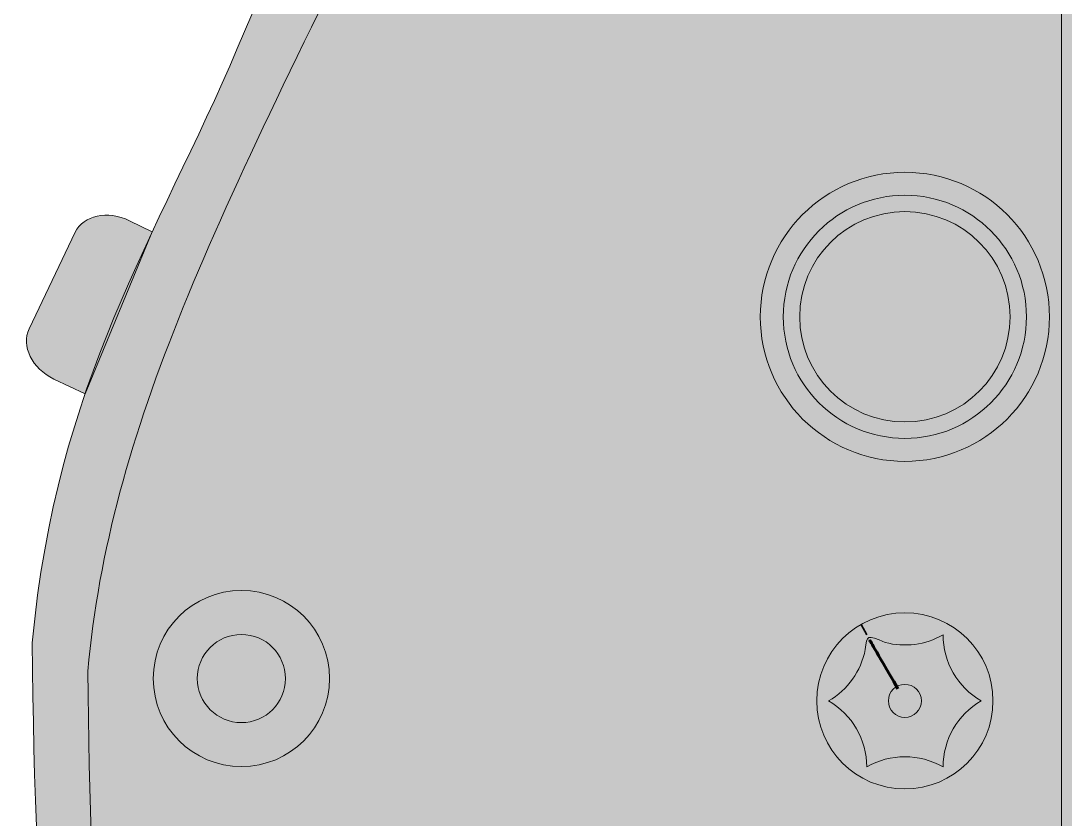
# Model space of a CAD drawing. Header units: millimetres. Extents: x -1358 to 1584, y -714 to 655.
# Drawn here: x 399.9 to 494.7, y -621.3 to -548.8 of the extents above; entities that cross this region are included whole.
import ezdxf

# ---------------------------------------------------------------- set-up
doc = ezdxf.new("R2010")
doc.units = ezdxf.units.MM
doc.header["$MEASUREMENT"] = 0
doc.layers.add('finished guitar', color=7, linetype='Continuous')

# ---------------------------------------------------------------- blocks, each defined once
blk = doc.blocks.new('block 205')
at = {"layer": 'finished guitar', "true_color": 0x031ca6}
h = blk.add_hatch(color=164, dxfattribs=at)
edge = h.paths.add_edge_path()
edge.add_spline(control_points=[(498.832, -425.747), (498.832, -425.747), (493.31, -425.87), (488.147, -425.87), (488.147, -425.87), (488.147, -425.87), (488.146, -425.87), (442.857, -422.576), (435.503, -363.658), (435.62, -346.825), (435.538, -343.443), (436.095, -342.157), (434.73, -341.003), (434.73, -341.003), (434.73, -341.003), (434.729, -341.003), (432.298, -341.003), (426.679, -345.039), (423.156, -355.737), (423.156, -355.737), (423.156, -355.737), (423.156, -355.737), (410.462, -403.529), (446.392, -448.02), (448.807, -474.278), (448.807, -489.667), (433.603, -518.02), (419.508, -551.291), (412.28, -568.352), (403.068, -581.485), (400.899, -605.268), (400.899, -605.268), (400.899, -605.268), (400.899, -605.268), (401.402, -656.916), (404.417, -700.793), (498.832, -712.054), (498.833, -712.054), (498.832, -425.747), (498.832, -425.747)], knot_values=[0, 0, 0, 0, 1, 1, 1, 2, 2, 2, 3, 3, 3, 4, 4, 4, 5, 5, 5, 6, 6, 6, 7, 7, 7, 8, 8, 8, 9, 9, 9, 10, 10, 10, 11, 11, 11, 12, 12, 12, 13, 13, 13, 13], degree=3, periodic=1)
at = {"layer": 'finished guitar', "lineweight": 0}
blk.add_open_spline([(498.832, -425.747), (498.832, -425.747), (493.31, -425.87), (488.147, -425.87), (488.147, -425.87), (488.147, -425.87), (488.146, -425.87), (442.857, -422.576), (435.503, -363.658), (435.62, -346.825), (435.538, -343.443), (436.095, -342.157), (434.73, -341.003), (434.73, -341.003), (434.73, -341.003), (434.729, -341.003), (432.298, -341.003), (426.679, -345.039), (423.156, -355.737), (423.156, -355.737), (423.156, -355.737), (423.156, -355.737), (410.462, -403.529), (446.392, -448.02), (448.807, -474.278), (448.807, -489.667), (433.603, -518.02), (419.508, -551.291), (412.28, -568.352), (403.068, -581.485), (400.899, -605.268), (400.899, -605.268), (400.899, -605.268), (400.899, -605.268), (401.402, -656.916), (404.417, -700.793), (498.832, -712.054), (498.833, -712.054), (498.832, -425.747), (498.832, -425.747)], degree=3, knots=[0, 0, 0, 0, 1, 1, 1, 2, 2, 2, 3, 3, 3, 4, 4, 4, 5, 5, 5, 6, 6, 6, 7, 7, 7, 8, 8, 8, 9, 9, 9, 10, 10, 10, 11, 11, 11, 12, 12, 12, 13, 13, 13, 13], dxfattribs=at)
blk = doc.blocks.new('block 204')
at = {"layer": 'finished guitar'}
blk.add_blockref('block 205', (0, 0), dxfattribs=at)
blk = doc.blocks.new('block 206')
at = {"layer": 'finished guitar', "true_color": 0x191919}
h = blk.add_hatch(color=179, dxfattribs=at)
h.dxf.hatch_style = 2
edge = h.paths.add_edge_path()
edge.add_spline(control_points=[(402.862, -581.306), (402.862, -581.306), (405.69, -582.655), (405.69, -582.655), (405.69, -582.655), (411.788, -567.924), (411.788, -567.924), (411.788, -567.924), (409.733, -566.924), (409.733, -566.924), (407.746, -565.958), (405.535, -566.431), (404.795, -567.981), (404.795, -567.981), (400.606, -576.75), (400.606, -576.75), (399.865, -578.3), (400.875, -580.34), (402.862, -581.306)], knot_values=[0, 0, 0, 0, 1, 1, 1, 2, 2, 2, 3, 3, 3, 4, 4, 4, 5, 5, 5, 6, 6, 6, 6], degree=3, periodic=1)
h = blk.add_hatch(color=179, dxfattribs=at)
edge = h.paths.add_edge_path()
edge.add_spline(control_points=[(427.884, -608.499), (427.884, -612.918), (424.302, -616.499), (419.884, -616.499), (415.466, -616.499), (411.884, -612.918), (411.884, -608.499), (411.884, -604.081), (415.466, -600.499), (419.884, -600.499), (424.302, -600.499), (427.884, -604.081), (427.884, -608.499)], knot_values=[0, 0, 0, 0, 1, 1, 1, 2, 2, 2, 3, 3, 3, 4, 4, 4, 4], degree=3, periodic=1)
at = {"layer": 'finished guitar', "true_color": 0x000000}
h = blk.add_hatch(color=178, dxfattribs=at)
edge = h.paths.add_edge_path()
edge.add_spline(control_points=[(423.884, -608.499), (423.884, -610.709), (422.093, -612.499), (419.884, -612.499), (417.675, -612.499), (415.884, -610.709), (415.884, -608.499), (415.884, -606.29), (417.675, -604.499), (419.884, -604.499), (422.093, -604.499), (423.884, -606.29), (423.884, -608.499)], knot_values=[0, 0, 0, 0, 1, 1, 1, 2, 2, 2, 3, 3, 3, 4, 4, 4, 4], degree=3, periodic=1)
at = {"layer": 'finished guitar', "lineweight": 0}
for points, knots in [([(402.862, -581.306), (402.862, -581.306), (405.69, -582.655), (405.69, -582.655), (405.69, -582.655), (411.788, -567.924), (411.788, -567.924), (411.788, -567.924), (409.733, -566.924), (409.733, -566.924), (407.746, -565.958), (405.535, -566.431), (404.795, -567.981), (404.795, -567.981), (400.606, -576.75), (400.606, -576.75), (399.865, -578.3), (400.875, -580.34), (402.862, -581.306)], [0, 0, 0, 0, 1, 1, 1, 2, 2, 2, 3, 3, 3, 4, 4, 4, 5, 5, 5, 6, 6, 6, 6]), ([(427.884, -608.499), (427.884, -612.918), (424.302, -616.499), (419.884, -616.499), (415.466, -616.499), (411.884, -612.918), (411.884, -608.499), (411.884, -604.081), (415.466, -600.499), (419.884, -600.499), (424.302, -600.499), (427.884, -604.081), (427.884, -608.499)], [0, 0, 0, 0, 1, 1, 1, 2, 2, 2, 3, 3, 3, 4, 4, 4, 4]), ([(423.884, -608.499), (423.884, -610.709), (422.093, -612.499), (419.884, -612.499), (417.675, -612.499), (415.884, -610.709), (415.884, -608.499), (415.884, -606.29), (417.675, -604.499), (419.884, -604.499), (422.093, -604.499), (423.884, -606.29), (423.884, -608.499)], [0, 0, 0, 0, 1, 1, 1, 2, 2, 2, 3, 3, 3, 4, 4, 4, 4])]:
    blk.add_open_spline(points, degree=3, knots=knots, dxfattribs=at)
blk = doc.blocks.new('block 203')
at = {"layer": 'finished guitar', "true_color": 0x191919}
h = blk.add_hatch(color=179, dxfattribs=at)
edge = h.paths.add_edge_path()
edge.add_spline(control_points=[(494.345, -696.302), (494.345, -702.014), (489.209, -706.345), (483.576, -705.403), (408.891, -692.906), (406.385, -653.664), (405.95, -607.826), (405.95, -607.826), (405.95, -607.826), (405.95, -607.826), (407.902, -585.811), (417.684, -566.533), (434.139, -533.406), (434.232, -533.218), (434.319, -533.029), (434.399, -532.835), (438.431, -523.097), (447.59, -498.183), (451.727, -484.679), (452.917, -480.795), (456.495, -478.138), (460.558, -478.138), (460.558, -478.138), (485.113, -478.138), (485.113, -478.138), (490.211, -478.138), (494.345, -482.27), (494.345, -487.369), (494.345, -524.067), (494.346, -657.497), (494.345, -696.302)], knot_values=[0, 0, 0, 0, 1, 1, 1, 2, 2, 2, 3, 3, 3, 4, 4, 4, 5, 5, 5, 6, 6, 6, 7, 7, 7, 8, 8, 8, 9, 9, 9, 10, 10, 10, 10], degree=3, periodic=1)
at = {"layer": 'finished guitar', "lineweight": 0}
blk.add_open_spline([(494.345, -696.302), (494.345, -702.014), (489.209, -706.345), (483.576, -705.403), (408.891, -692.906), (406.385, -653.664), (405.95, -607.826), (405.95, -607.826), (405.95, -607.826), (405.95, -607.826), (407.902, -585.811), (417.684, -566.533), (434.139, -533.406), (434.232, -533.218), (434.319, -533.029), (434.399, -532.835), (438.431, -523.097), (447.59, -498.183), (451.727, -484.679), (452.917, -480.795), (456.495, -478.138), (460.558, -478.138), (460.558, -478.138), (485.113, -478.138), (485.113, -478.138), (490.211, -478.138), (494.345, -482.27), (494.345, -487.369), (494.345, -524.067), (494.346, -657.497), (494.345, -696.302)], degree=3, knots=[0, 0, 0, 0, 1, 1, 1, 2, 2, 2, 3, 3, 3, 4, 4, 4, 5, 5, 5, 6, 6, 6, 7, 7, 7, 8, 8, 8, 9, 9, 9, 10, 10, 10, 10], dxfattribs=at)
at = {"layer": 'finished guitar'}
for name in ['block 204', 'block 206']:
    blk.add_blockref(name, (0, 0), dxfattribs=at)
blk = doc.blocks.new('block 230')
at = {"layer": 'finished guitar', "true_color": 0x191919}
h = blk.add_hatch(color=179, dxfattribs=at)
edge = h.paths.add_edge_path()
edge.add_spline(control_points=[(480.125, -602.527), (484.544, -602.527), (488.125, -606.109), (488.125, -610.527), (488.125, -614.946), (484.544, -618.527), (480.125, -618.527), (475.707, -618.527), (472.125, -614.946), (472.125, -610.527), (472.125, -606.109), (475.707, -602.527), (480.125, -602.527)], knot_values=[0, 0, 0, 0, 1, 1, 1, 2, 2, 2, 3, 3, 3, 4, 4, 4, 4], degree=3, periodic=1)
h = blk.add_hatch(color=179, dxfattribs=at)
h.dxf.hatch_style = 2
edge = h.paths.add_edge_path()
edge.add_spline(control_points=[(473.197, -610.527), (473.197, -610.527), (473.197, -610.527), (473.197, -610.527), (474.945, -609.518), (476.145, -607.812), (476.529, -605.875), (476.661, -604.527), (476.661, -604.527), (478.347, -605.223), (480.094, -605.688), (481.982, -605.455), (483.59, -604.527), (483.59, -604.527), (483.59, -604.527), (483.59, -604.527), (483.59, -607.002), (484.91, -609.29), (487.054, -610.527), (487.054, -610.527), (487.054, -610.527), (487.054, -610.527), (484.91, -611.765), (483.59, -614.052), (483.59, -616.527), (483.59, -616.527), (483.59, -616.527), (483.59, -616.527), (481.446, -615.29), (478.805, -615.29), (476.661, -616.527), (476.661, -616.527), (476.661, -616.527), (476.661, -616.527), (476.661, -614.052), (475.341, -611.765), (473.197, -610.527)], knot_values=[0, 0, 0, 0, 1, 1, 1, 2, 2, 2, 3, 3, 3, 4, 4, 4, 5, 5, 5, 6, 6, 6, 7, 7, 7, 8, 8, 8, 9, 9, 9, 10, 10, 10, 11, 11, 11, 12, 12, 12, 12], degree=3, periodic=1)
at = {"layer": 'finished guitar', "color": 178, "lineweight": 35, "true_color": 0x000000}
blk.add_lwpolyline([(476.673, -604.527), (476.154, -603.581)], dxfattribs=at)
at = {"layer": 'finished guitar', "color": 7, "lineweight": 18, "true_color": 0xffffff}
for points, knots in [([(480.125, -602.527), (484.544, -602.527), (488.125, -606.109), (488.125, -610.527), (488.125, -614.946), (484.544, -618.527), (480.125, -618.527), (475.707, -618.527), (472.125, -614.946), (472.125, -610.527), (472.125, -606.109), (475.707, -602.527), (480.125, -602.527)], [0, 0, 0, 0, 1, 1, 1, 2, 2, 2, 3, 3, 3, 4, 4, 4, 4]), ([(473.197, -610.527), (473.197, -610.527), (473.197, -610.527), (473.197, -610.527), (474.945, -609.518), (476.145, -607.812), (476.529, -605.875), (476.661, -604.527), (476.661, -604.527), (478.347, -605.223), (480.094, -605.688), (481.982, -605.455), (483.59, -604.527), (483.59, -604.527), (483.59, -604.527), (483.59, -604.527), (483.59, -607.002), (484.91, -609.29), (487.054, -610.527), (487.054, -610.527), (487.054, -610.527), (487.054, -610.527), (484.91, -611.765), (483.59, -614.052), (483.59, -616.527), (483.59, -616.527), (483.59, -616.527), (483.59, -616.527), (481.446, -615.29), (478.805, -615.29), (476.661, -616.527), (476.661, -616.527), (476.661, -616.527), (476.661, -616.527), (476.661, -614.052), (475.341, -611.765), (473.197, -610.527)], [0, 0, 0, 0, 1, 1, 1, 2, 2, 2, 3, 3, 3, 4, 4, 4, 5, 5, 5, 6, 6, 6, 7, 7, 7, 8, 8, 8, 9, 9, 9, 10, 10, 10, 11, 11, 11, 12, 12, 12, 12])]:
    blk.add_open_spline(points, degree=3, knots=knots, dxfattribs=at)
at = {"layer": 'finished guitar', "color": 178, "lineweight": 60, "true_color": 0x000000}
blk.add_open_spline([(479.489, -609.425), (477.358, -605.738), (476.932, -605.001), (476.932, -605.001)], degree=3, dxfattribs=at)
blk = doc.blocks.new('block 229')
at = {"layer": 'finished guitar'}
blk.add_blockref('block 230', (0, 0), dxfattribs=at)
blk = doc.blocks.new('block 236')
at = {"layer": 'finished guitar', "true_color": 0x000000}
h = blk.add_hatch(color=178, dxfattribs=at)
edge = h.paths.add_edge_path()
edge.add_spline(control_points=[(481.625, -610.527), (481.625, -609.699), (480.954, -609.027), (480.125, -609.027), (479.297, -609.027), (478.625, -609.699), (478.625, -610.527), (478.625, -611.356), (479.297, -612.027), (480.125, -612.027), (480.954, -612.027), (481.625, -611.356), (481.625, -610.527)], knot_values=[0, 0, 0, 0, 1, 1, 1, 2, 2, 2, 3, 3, 3, 4, 4, 4, 4], degree=3, periodic=1)
h = blk.add_hatch(color=178, dxfattribs=at)
edge = h.paths.add_edge_path()
edge.add_spline(control_points=[(460.551, -629.104), (460.551, -628.276), (459.88, -627.604), (459.051, -627.604), (458.223, -627.604), (457.551, -628.276), (457.551, -629.104), (457.551, -629.933), (458.223, -630.604), (459.051, -630.604), (459.88, -630.604), (460.551, -629.933), (460.551, -629.104)], knot_values=[0, 0, 0, 0, 1, 1, 1, 2, 2, 2, 3, 3, 3, 4, 4, 4, 4], degree=3, periodic=1)
h = blk.add_hatch(color=178, dxfattribs=at)
edge = h.paths.add_edge_path()
edge.add_spline(control_points=[(481.625, -629.527), (481.625, -628.699), (480.954, -628.027), (480.125, -628.027), (479.297, -628.027), (478.625, -628.699), (478.625, -629.527), (478.625, -630.356), (479.297, -631.027), (480.125, -631.027), (480.954, -631.027), (481.625, -630.356), (481.625, -629.527)], knot_values=[0, 0, 0, 0, 1, 1, 1, 2, 2, 2, 3, 3, 3, 4, 4, 4, 4], degree=3, periodic=1)
h = blk.add_hatch(color=178, dxfattribs=at)
edge = h.paths.add_edge_path()
edge.add_spline(control_points=[(460.551, -644.015), (460.551, -643.186), (459.88, -642.515), (459.051, -642.515), (458.223, -642.515), (457.551, -643.186), (457.551, -644.015), (457.551, -644.843), (458.223, -645.515), (459.051, -645.515), (459.88, -645.515), (460.551, -644.843), (460.551, -644.015)], knot_values=[0, 0, 0, 0, 1, 1, 1, 2, 2, 2, 3, 3, 3, 4, 4, 4, 4], degree=3, periodic=1)
h = blk.add_hatch(color=178, dxfattribs=at)
edge = h.paths.add_edge_path()
edge.add_spline(control_points=[(481.625, -648.527), (481.625, -647.699), (480.954, -647.027), (480.125, -647.027), (479.297, -647.027), (478.625, -647.699), (478.625, -648.527), (478.625, -649.356), (479.297, -650.027), (480.125, -650.027), (480.954, -650.027), (481.625, -649.356), (481.625, -648.527)], knot_values=[0, 0, 0, 0, 1, 1, 1, 2, 2, 2, 3, 3, 3, 4, 4, 4, 4], degree=3, periodic=1)
h = blk.add_hatch(color=178, dxfattribs=at)
edge = h.paths.add_edge_path()
edge.add_spline(control_points=[(481.625, -668.527), (481.625, -667.699), (480.954, -667.027), (480.125, -667.027), (479.297, -667.027), (478.625, -667.699), (478.625, -668.527), (478.625, -669.356), (479.297, -670.027), (480.125, -670.027), (480.954, -670.027), (481.625, -669.356), (481.625, -668.527)], knot_values=[0, 0, 0, 0, 1, 1, 1, 2, 2, 2, 3, 3, 3, 4, 4, 4, 4], degree=3, periodic=1)
h = blk.add_hatch(color=178, dxfattribs=at)
edge = h.paths.add_edge_path()
edge.add_spline(control_points=[(481.625, -687.01), (481.625, -686.182), (480.954, -685.51), (480.125, -685.51), (479.297, -685.51), (478.625, -686.182), (478.625, -687.01), (478.625, -687.839), (479.297, -688.51), (480.125, -688.51), (480.954, -688.51), (481.625, -687.839), (481.625, -687.01)], knot_values=[0, 0, 0, 0, 1, 1, 1, 2, 2, 2, 3, 3, 3, 4, 4, 4, 4], degree=3, periodic=1)
at = {"layer": 'finished guitar', "lineweight": 0}
for points in [[(481.625, -610.527), (481.625, -609.699), (480.954, -609.027), (480.125, -609.027), (479.297, -609.027), (478.625, -609.699), (478.625, -610.527), (478.625, -611.356), (479.297, -612.027), (480.125, -612.027), (480.954, -612.027), (481.625, -611.356), (481.625, -610.527)], [(460.551, -629.104), (460.551, -628.276), (459.88, -627.604), (459.051, -627.604), (458.223, -627.604), (457.551, -628.276), (457.551, -629.104), (457.551, -629.933), (458.223, -630.604), (459.051, -630.604), (459.88, -630.604), (460.551, -629.933), (460.551, -629.104)], [(481.625, -629.527), (481.625, -628.699), (480.954, -628.027), (480.125, -628.027), (479.297, -628.027), (478.625, -628.699), (478.625, -629.527), (478.625, -630.356), (479.297, -631.027), (480.125, -631.027), (480.954, -631.027), (481.625, -630.356), (481.625, -629.527)], [(460.551, -644.015), (460.551, -643.186), (459.88, -642.515), (459.051, -642.515), (458.223, -642.515), (457.551, -643.186), (457.551, -644.015), (457.551, -644.843), (458.223, -645.515), (459.051, -645.515), (459.88, -645.515), (460.551, -644.843), (460.551, -644.015)], [(481.625, -648.527), (481.625, -647.699), (480.954, -647.027), (480.125, -647.027), (479.297, -647.027), (478.625, -647.699), (478.625, -648.527), (478.625, -649.356), (479.297, -650.027), (480.125, -650.027), (480.954, -650.027), (481.625, -649.356), (481.625, -648.527)], [(481.625, -668.527), (481.625, -667.699), (480.954, -667.027), (480.125, -667.027), (479.297, -667.027), (478.625, -667.699), (478.625, -668.527), (478.625, -669.356), (479.297, -670.027), (480.125, -670.027), (480.954, -670.027), (481.625, -669.356), (481.625, -668.527)], [(481.625, -687.01), (481.625, -686.182), (480.954, -685.51), (480.125, -685.51), (479.297, -685.51), (478.625, -686.182), (478.625, -687.01), (478.625, -687.839), (479.297, -688.51), (480.125, -688.51), (480.954, -688.51), (481.625, -687.839), (481.625, -687.01)]]:
    blk.add_open_spline(points, degree=3, knots=[0, 0, 0, 0, 1, 1, 1, 2, 2, 2, 3, 3, 3, 4, 4, 4, 4], dxfattribs=at)
blk = doc.blocks.new('block 220')
at = {"layer": 'finished guitar'}
for name in ['block 229', 'block 236']:
    blk.add_blockref(name, (0, 0), dxfattribs=at)
blk = doc.blocks.new('block 237')
at = {"layer": 'finished guitar', "true_color": 0x990000}
h = blk.add_hatch(color=14, dxfattribs=at)
edge = h.paths.add_edge_path()
edge.add_spline(control_points=[(493.25, -575.652), (493.25, -582.901), (487.374, -588.777), (480.125, -588.777), (472.877, -588.777), (467, -582.901), (467, -575.652), (467, -568.403), (472.877, -562.527), (480.125, -562.527), (487.374, -562.527), (493.25, -568.403), (493.25, -575.652)], knot_values=[0, 0, 0, 0, 1, 1, 1, 2, 2, 2, 3, 3, 3, 4, 4, 4, 4], degree=3, periodic=1)
at = {"layer": 'finished guitar', "true_color": 0xa81b04}
h = blk.add_hatch(color=24, dxfattribs=at)
edge = h.paths.add_edge_path()
edge.add_spline(control_points=[(491.166, -575.652), (491.166, -581.75), (486.223, -586.693), (480.125, -586.693), (474.028, -586.693), (469.085, -581.75), (469.085, -575.652), (469.085, -569.554), (474.028, -564.611), (480.125, -564.611), (486.223, -564.611), (491.166, -569.554), (491.166, -575.652)], knot_values=[0, 0, 0, 0, 1, 1, 1, 2, 2, 2, 3, 3, 3, 4, 4, 4, 4], degree=3, periodic=1)
at = {"layer": 'finished guitar', "true_color": 0x000000}
h = blk.add_hatch(color=178, dxfattribs=at)
edge = h.paths.add_edge_path()
edge.add_spline(control_points=[(489.677, -575.652), (489.677, -580.927), (485.401, -585.204), (480.125, -585.204), (474.85, -585.204), (470.574, -580.927), (470.574, -575.652), (470.574, -570.377), (474.85, -566.101), (480.125, -566.101), (485.401, -566.101), (489.677, -570.377), (489.677, -575.652)], knot_values=[0, 0, 0, 0, 1, 1, 1, 2, 2, 2, 3, 3, 3, 4, 4, 4, 4], degree=3, periodic=1)
at = {"layer": 'finished guitar', "lineweight": 0}
for points in [[(493.25, -575.652), (493.25, -582.901), (487.374, -588.777), (480.125, -588.777), (472.877, -588.777), (467, -582.901), (467, -575.652), (467, -568.403), (472.877, -562.527), (480.125, -562.527), (487.374, -562.527), (493.25, -568.403), (493.25, -575.652)], [(491.166, -575.652), (491.166, -581.75), (486.223, -586.693), (480.125, -586.693), (474.028, -586.693), (469.085, -581.75), (469.085, -575.652), (469.085, -569.554), (474.028, -564.611), (480.125, -564.611), (486.223, -564.611), (491.166, -569.554), (491.166, -575.652)], [(489.677, -575.652), (489.677, -580.927), (485.401, -585.204), (480.125, -585.204), (474.85, -585.204), (470.574, -580.927), (470.574, -575.652), (470.574, -570.377), (474.85, -566.101), (480.125, -566.101), (485.401, -566.101), (489.677, -570.377), (489.677, -575.652)]]:
    blk.add_open_spline(points, degree=3, knots=[0, 0, 0, 0, 1, 1, 1, 2, 2, 2, 3, 3, 3, 4, 4, 4, 4], dxfattribs=at)
blk = doc.blocks.new('block 167')
at = {"layer": 'finished guitar'}
for name in ['block 203', 'block 237', 'block 220']:
    blk.add_blockref(name, (0, 0), dxfattribs=at)

msp = doc.modelspace()

# ---------------------------------------------------------------- block references
at = {"layer": 'finished guitar'}
msp.add_blockref('block 167', (0, 0), dxfattribs=at)

doc.saveas('drawing.dxf')
